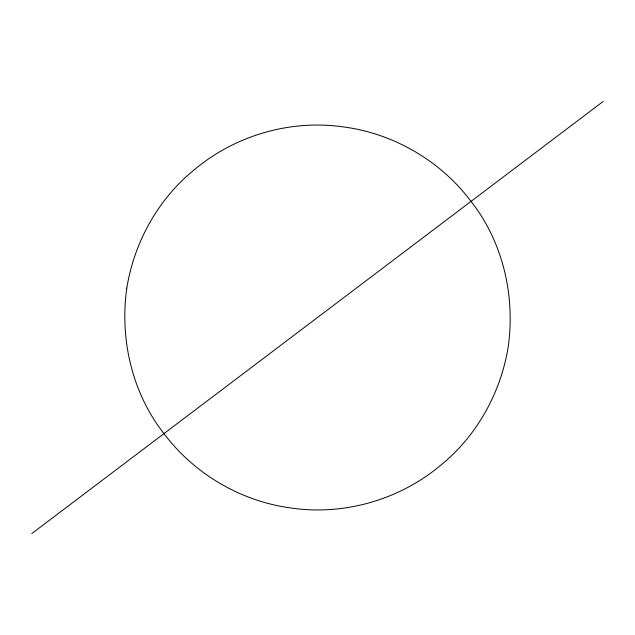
<?xml version="1.0" encoding="UTF-8"?>
<svg xmlns="http://www.w3.org/2000/svg" width="635" height="635" viewBox="0 0 635 635"><rect width="100%" height="100%" fill="white"/><g stroke="black" fill="none" stroke-linecap="round" stroke-linejoin="round"><path stroke-width="0.95" d="M31.75 533.614L603.25 101.386M126.809 288.036C119.563 339.082 132.08 393.382 164.322 434.054C194.802 474.536 242.205 501.904 292.465 508.198C344.456 515.517 399.201 499.666 439.563 466.177C476.353 436.848 500.682 393.295 508.19 346.964C515.437 295.918 502.92 241.617 470.678 200.946C440.198 160.464 392.795 133.096 342.535 126.802C290.544 119.483 235.799 135.334 195.437 168.823C158.647 198.152 134.318 241.705 126.809 288.036"/></g></svg>
